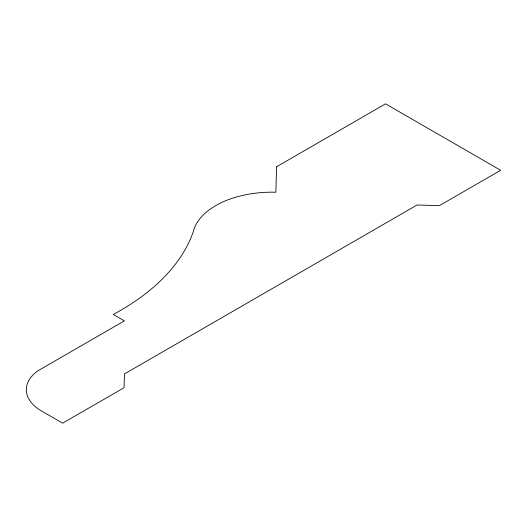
<?xml version="1.0" encoding="UTF-8"?>
<svg xmlns="http://www.w3.org/2000/svg" width="527" height="527" viewBox="0 0 527 527"><rect width="100%" height="100%" fill="white"/><g stroke="black" fill="none" stroke-linecap="round" stroke-linejoin="round"><path stroke-width="0.79" d="M276.576 166.763L275.858 192.23A79.425 45.856 0 0 0 193.271 231.676A266.596 153.917 0 0 1 113.279 314.461L124.385 320.877L37.443 371.074A52.443 30.276 0 0 0 39.624 409.861L62.654 423.161L124.043 387.72L124.471 373.92L417.081 204.983L439.38 205.662L500.65 170.287L385.56 103.839L276.576 166.763"/></g></svg>
